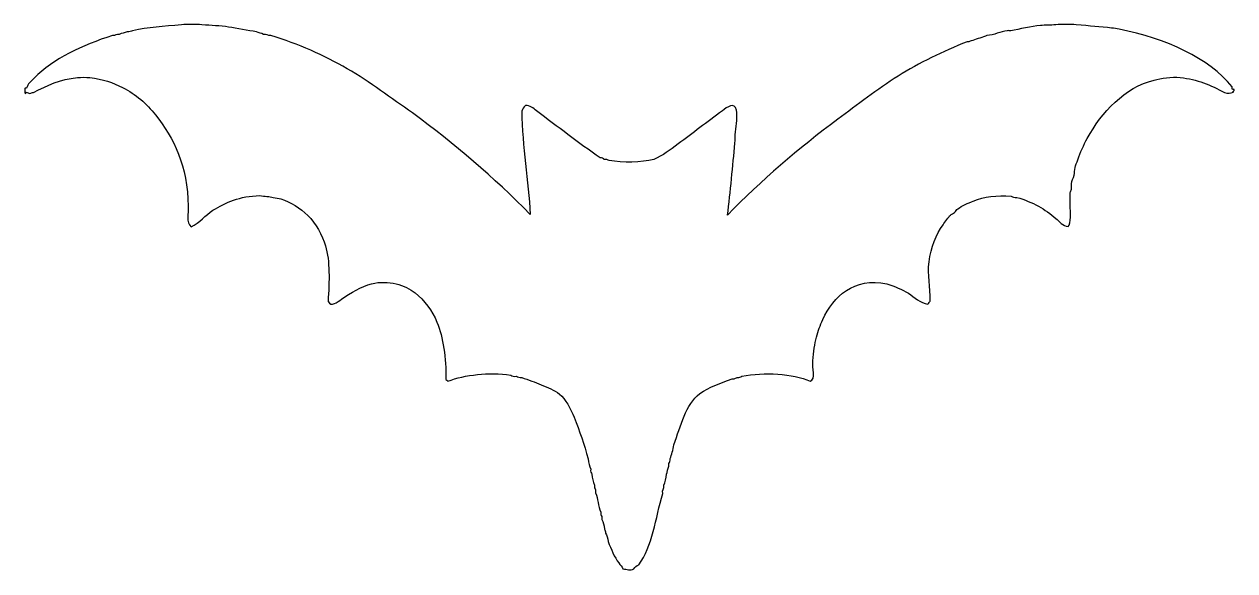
# Model space of a CAD drawing. Header units: centimetres. Extents: x -7.4 to 7.4, y -3.4 to 3.3.
import ezdxf

# ---------------------------------------------------------------- set-up
doc = ezdxf.new("R2010")
doc.units = ezdxf.units.CM
doc.header["$MEASUREMENT"] = 0
doc.layers.add('Layer 1', color=7, linetype='Continuous')

msp = doc.modelspace()

# ---------------------------------------------------------------- linework, layer by layer
at = {"layer": 'Layer 1'}
msp.add_open_spline([(-1.2147, 1.01224), (-1.23648, 1.42843), (-1.30984, 1.83218), (-1.31855, 2.2765), (-1.31855, 2.2765), (-1.30487, 2.30044), (-1.29625, 2.32944), (-1.27339, 2.34423), (-1.27339, 2.34423), (-1.21844, 2.34947), (-1.17573, 2.30986), (-1.13792, 2.28102), (-1.13792, 2.28102), (-0.88209, 2.08578), (-0.62643, 1.89028), (-0.35682, 1.70306), (-0.35682, 1.70306), (-0.33351, 1.70531), (-0.32084, 1.69692), (-0.31166, 1.68499), (-0.31166, 1.68499), (-0.28184, 1.68922), (-0.26536, 1.68012), (-0.24845, 1.67144), (-0.24845, 1.67144), (-0.08221, 1.64247), (0.14705, 1.64556), (0.29789, 1.68499), (0.29789, 1.68499), (0.40894, 1.72957), (0.4958, 1.80061), (0.59589, 1.87462), (0.59589, 1.87462), (0.7789, 2.00995), (0.94361, 2.13664), (1.13773, 2.28099), (1.13773, 2.28099), (1.19425, 2.32301), (1.28404, 2.39344), (1.30929, 2.29001), (1.30929, 2.29001), (1.32707, 2.21722), (1.30551, 2.10866), (1.29574, 2.0236), (1.29574, 2.0236), (1.29026, 1.97576), (1.29542, 1.92428), (1.29122, 1.88364), (1.29122, 1.88364), (1.26315, 1.61329), (1.23571, 1.28391), (1.20092, 1.00319), (1.20092, 1.00319), (1.6111, 1.4274), (2.0669, 1.81869), (2.55096, 2.17715), (2.55096, 2.17715), (2.79065, 2.35463), (3.02904, 2.54169), (3.28693, 2.70542), (3.28693, 2.70542), (3.5485, 2.8715), (3.8312, 3.00149), (4.13127, 3.12534), (4.13127, 3.12534), (4.16707, 3.11817), (4.16884, 3.14497), (4.2035, 3.13889), (4.2035, 3.13889), (4.25263, 3.16802), (4.32621, 3.1727), (4.37506, 3.2021), (4.37506, 3.2021), (4.4628, 3.20734), (4.54101, 3.24793), (4.6234, 3.26078), (4.6234, 3.26078), (4.6384, 3.26313), (4.65428, 3.25803), (4.66856, 3.26078), (4.66856, 3.26078), (4.76754, 3.2798), (4.92251, 3.31097), (5.02977, 3.32399), (5.02977, 3.32399), (5.09092, 3.33142), (5.15447, 3.32701), (5.2194, 3.33301), (5.2194, 3.33301), (5.2937, 3.33992), (5.38863, 3.33984), (5.46774, 3.33301), (5.46774, 3.33301), (5.63361, 3.31867), (5.76082, 3.30766), (5.90121, 3.29237), (5.90121, 3.29237), (5.92992, 3.28925), (5.96421, 3.28411), (5.99151, 3.27882), (5.99151, 3.27882), (6.5705, 3.16682), (7.08945, 2.92507), (7.37769, 2.57445), (7.37769, 2.57445), (7.37769, 2.56543), (7.37769, 2.55638), (7.37769, 2.54736), (7.37769, 2.54736), (7.37565, 2.53479), (7.4023, 2.55091), (7.40026, 2.53834), (7.40026, 2.53834), (7.40852, 2.51918), (7.37362, 2.52032), (7.39124, 2.50672), (7.39124, 2.50672), (7.35441, 2.49045), (7.32586, 2.49622), (7.28287, 2.50222), (7.28287, 2.50222), (7.11137, 2.59898), (6.94836, 2.66319), (6.74103, 2.68735), (6.74103, 2.68735), (6.63234, 2.70002), (6.50698, 2.67687), (6.42046, 2.65576), (6.42046, 2.65576), (6.06155, 2.56816), (5.77898, 2.26225), (5.60321, 1.94236), (5.60321, 1.94236), (5.55942, 1.86269), (5.51669, 1.77303), (5.48579, 1.6805), (5.48579, 1.6805), (5.47484, 1.64767), (5.46208, 1.6143), (5.4542, 1.58567), (5.4542, 1.58567), (5.44565, 1.55474), (5.44841, 1.5218), (5.44065, 1.49087), (5.44065, 1.49087), (5.43181, 1.45571), (5.41374, 1.42306), (5.40906, 1.38702), (5.40906, 1.38702), (5.40551, 1.36006), (5.41208, 1.34035), (5.40906, 1.31929), (5.40906, 1.31929), (5.407, 1.30506), (5.39737, 1.29283), (5.39549, 1.27865), (5.39549, 1.27865), (5.38951, 1.23314), (5.39777, 1.17668), (5.39549, 1.12514), (5.39549, 1.12514), (5.39171, 1.03918), (5.41274, 0.90273), (5.36842, 0.86326), (5.36842, 0.86326), (5.30325, 0.86916), (5.26224, 0.92581), (5.21941, 0.96258), (5.21941, 0.96258), (5.08691, 1.07632), (4.93795, 1.16377), (4.74081, 1.21994), (4.74081, 1.21994), (4.71001, 1.21624), (4.69062, 1.22391), (4.67308, 1.23349), (4.67308, 1.23349), (4.49681, 1.24997), (4.33941, 1.23008), (4.20802, 1.17481), (4.20802, 1.17481), (4.14568, 1.14859), (4.07086, 1.12007), (4.01837, 1.08001), (4.01837, 1.08001), (4.00382, 1.0689), (3.99326, 1.0485), (3.97773, 1.03485), (3.97773, 1.03485), (3.9632, 1.02207), (3.93971, 1.0145), (3.92807, 1.00323), (3.92807, 1.00323), (3.9018, 0.97778), (3.86629, 0.9283), (3.83777, 0.88583), (3.83777, 0.88583), (3.75699, 0.76558), (3.68937, 0.61228), (3.66621, 0.42979), (3.66621, 0.42979), (3.64637, 0.27358), (3.6842, 0.1211), (3.67976, -0.04881), (3.67976, -0.04881), (3.66693, -0.05707), (3.66658, -0.07778), (3.65269, -0.08493), (3.65269, -0.08493), (3.55757, -0.07443), (3.48971, -0.00119), (3.41337, 0.04601), (3.41337, 0.04601), (3.33331, 0.09551), (3.2484, 0.12888), (3.15149, 0.16341), (3.15149, 0.16341), (2.74427, 0.24292), (2.49778, 0.009), (2.36586, -0.27458), (2.36586, -0.27458), (2.3312, -0.34903), (2.31191, -0.40838), (2.28913, -0.49127), (2.28913, -0.49127), (2.26688, -0.57226), (2.25447, -0.67161), (2.24397, -0.78025), (2.24397, -0.78025), (2.23569, -0.86587), (2.28382, -1.00594), (2.21238, -1.02861), (2.21238, -1.02861), (1.9945, -0.93982), (1.65025, -0.91243), (1.37706, -0.9699), (1.37706, -0.9699), (1.35801, -0.9749), (1.34809, -0.98908), (1.31838, -0.98345), (1.31838, -0.98345), (1.30568, -0.98879), (1.29256, -0.99377), (1.28226, -1.00152), (1.28226, -1.00152), (1.27321, -1.00152), (1.26419, -1.00152), (1.25517, -1.00152), (1.25517, -1.00152), (1.10999, -1.05669), (0.97188, -1.09878), (0.86234, -1.18212), (0.86234, -1.18212), (0.68499, -1.31711), (0.63215, -1.57365), (0.54177, -1.80974), (0.54177, -1.80974), (0.53227, -1.87096), (0.51822, -1.92766), (0.49663, -1.9768), (0.49663, -1.9768), (0.49872, -2.00297), (0.49592, -2.02424), (0.48306, -2.03548), (0.48306, -2.03548), (0.48306, -2.04752), (0.48306, -2.05956), (0.48306, -2.0716), (0.48306, -2.0716), (0.46356, -2.0942), (0.47076, -2.14359), (0.45147, -2.16643), (0.45147, -2.16643), (0.44755, -2.21821), (0.43702, -2.26335), (0.41988, -2.30187), (0.41988, -2.30187), (0.42647, -2.34762), (0.39848, -2.35876), (0.40633, -2.40575), (0.40633, -2.40575), (0.31891, -2.70666), (0.27965, -3.05567), (0.11283, -3.27718), (0.11283, -3.27718), (0.08574, -3.2862), (0.06465, -3.30126), (0.05415, -3.32684), (0.05415, -3.32684), (0.01023, -3.3502), (-0.03081, -3.33144), (-0.08132, -3.32684), (-0.08132, -3.32684), (-0.08529, -3.29837), (-0.11257, -3.27861), (-0.13098, -3.25461), (-0.13098, -3.25461), (-0.18437, -3.18513), (-0.22258, -3.08522), (-0.26192, -2.99275), (-0.26192, -2.99275), (-0.26496, -2.95063), (-0.27703, -2.91753), (-0.29354, -2.8889), (-0.29354, -2.8889), (-0.28923, -2.8635), (-0.29965, -2.85289), (-0.30709, -2.83924), (-0.30709, -2.83924), (-0.3104, -2.79288), (-0.32217, -2.75497), (-0.33871, -2.72182), (-0.33871, -2.72182), (-0.33527, -2.6943), (-0.34178, -2.67673), (-0.35226, -2.66311), (-0.35226, -2.66311), (-0.35226, -2.65261), (-0.35226, -2.64205), (-0.35226, -2.63152), (-0.35226, -2.63152), (-0.38211, -2.56204), (-0.38504, -2.4656), (-0.41547, -2.39673), (-0.41547, -2.39673), (-0.41547, -2.38469), (-0.41547, -2.37265), (-0.41547, -2.36061), (-0.41547, -2.36061), (-0.42269, -2.34376), (-0.43367, -2.33066), (-0.42902, -2.3019), (-0.42902, -2.3019), (-0.44413, -2.26137), (-0.4558, -2.21734), (-0.46061, -2.16646), (-0.46061, -2.16646), (-0.46564, -2.14741), (-0.47979, -2.13749), (-0.47416, -2.10775), (-0.47416, -2.10775), (-0.48948, -2.07039), (-0.50178, -2.03002), (-0.50578, -1.98133), (-0.50578, -1.98133), (-0.55319, -1.80364), (-0.60942, -1.64012), (-0.67736, -1.47113), (-0.67736, -1.47113), (-0.7198, -1.36561), (-0.78012, -1.2488), (-0.85796, -1.18668), (-0.85796, -1.18668), (-0.92011, -1.13707), (-1.00327, -1.10802), (-1.0792, -1.07378), (-1.0792, -1.07378), (-1.15445, -1.03986), (-1.23504, -1.01348), (-1.31849, -0.98348), (-1.31849, -0.98348), (-1.34831, -0.98771), (-1.36479, -0.97859), (-1.3817, -0.96993), (-1.3817, -0.96993), (-1.4125, -0.97213), (-1.43816, -0.96919), (-1.45393, -0.95638), (-1.45393, -0.95638), (-1.72357, -0.91346), (-2.01559, -0.95334), (-2.22151, -1.02861), (-2.22151, -1.02861), (-2.22873, -1.02078), (-2.23839, -1.01538), (-2.24858, -1.01054), (-2.24858, -1.01054), (-2.24122, -0.74233), (-2.28012, -0.49783), (-2.35695, -0.30617), (-2.35695, -0.30617), (-2.41087, -0.17163), (-2.51311, -0.03709), (-2.62336, 0.05051), (-2.62336, 0.05051), (-2.74422, 0.14658), (-2.94729, 0.21312), (-3.15615, 0.16341), (-3.15615, 0.16341), (-3.28191, 0.12806), (-3.41137, 0.05353), (-3.52641, -0.02622), (-3.52641, -0.02622), (-3.57422, -0.05937), (-3.65127, -0.12689), (-3.68897, -0.05331), (-3.68897, -0.05331), (-3.67413, 0.19918), (-3.66373, 0.4326), (-3.72056, 0.62849), (-3.72056, 0.62849), (-3.75805, 0.75769), (-3.83923, 0.90133), (-3.93728, 0.99875), (-3.93728, 0.99875), (-4.02719, 1.08805), (-4.15106, 1.16668), (-4.2669, 1.20192), (-4.2669, 1.20192), (-4.29418, 1.2102), (-4.33159, 1.21145), (-4.36173, 1.21999), (-4.36173, 1.21999), (-4.40086, 1.23108), (-4.46772, 1.23256), (-4.52429, 1.24259), (-4.52429, 1.24259), (-4.76908, 1.23605), (-4.94344, 1.15906), (-5.09772, 1.06199), (-5.09772, 1.06199), (-5.19567, 1.00341), (-5.25753, 0.90874), (-5.3641, 0.85879), (-5.3641, 0.85879), (-5.42906, 0.91824), (-5.39889, 1.01987), (-5.40022, 1.11165), (-5.40022, 1.11165), (-5.40726, 1.60198), (-5.57643, 1.94908), (-5.80207, 2.23142), (-5.80207, 2.23142), (-5.90923, 2.36551), (-6.04112, 2.48296), (-6.20392, 2.56554), (-6.20392, 2.56554), (-6.31978, 2.62433), (-6.44665, 2.66979), (-6.60577, 2.68743), (-6.60577, 2.68743), (-6.64387, 2.69166), (-6.71642, 2.69156), (-6.75478, 2.68743), (-6.75478, 2.68743), (-6.97055, 2.66428), (-7.12856, 2.59467), (-7.2921, 2.5023), (-7.2921, 2.5023), (-7.31218, 2.50431), (-7.32501, 2.49907), (-7.33726, 2.49328), (-7.33726, 2.49328), (-7.35562, 2.49447), (-7.3679, 2.50177), (-7.38242, 2.50683), (-7.38242, 2.50683), (-7.39182, 2.51082), (-7.38367, 2.47602), (-7.39148, 2.49322), (-7.39148, 2.49322), (-7.4078, 2.50375), (-7.39894, 2.51791), (-7.4005, 2.54741), (-7.4005, 2.54741), (-7.40513, 2.56257), (-7.38645, 2.55445), (-7.3779, 2.55643), (-7.3779, 2.55643), (-7.36703, 2.60816), (-7.32228, 2.64298), (-7.2876, 2.67832), (-7.2876, 2.67832), (-7.04638, 2.92412), (-6.69919, 3.08221), (-6.32587, 3.20209), (-6.32587, 3.20209), (-6.28801, 3.19582), (-6.28245, 3.22191), (-6.24459, 3.21564), (-6.24459, 3.21564), (-6.22022, 3.23339), (-6.17326, 3.2286), (-6.14976, 3.24726), (-6.14976, 3.24726), (-6.11894, 3.2435), (-6.09907, 3.25075), (-6.08203, 3.26081), (-6.08203, 3.26081), (-5.89145, 3.30002), (-5.70286, 3.31235), (-5.48151, 3.33304), (-5.48151, 3.33304), (-5.40743, 3.33997), (-5.31268, 3.34013), (-5.23317, 3.33304), (-5.23317, 3.33304), (-5.11964, 3.32291), (-5.00716, 3.32132), (-4.90808, 3.30595), (-4.90808, 3.30595), (-4.8023, 3.28955), (-4.66747, 3.26086), (-4.56492, 3.24727), (-4.56492, 3.24727), (-4.54547, 3.22758), (-4.49817, 3.23576), (-4.47914, 3.21565), (-4.47914, 3.21565), (-4.43659, 3.22359), (-4.43043, 3.19512), (-4.38884, 3.2021), (-4.38884, 3.2021), (-4.04695, 3.09928), (-3.74074, 2.95924), (-3.4542, 2.79573), (-3.4542, 2.79573), (-3.31199, 2.71461), (-3.17924, 2.62375), (-3.04783, 2.52935), (-3.04783, 2.52935), (-2.9171, 2.4354), (-2.78211, 2.34793), (-2.655, 2.25392), (-2.655, 2.25392), (-2.14302, 1.87526), (-1.65822, 1.4641), (-1.2147, 1.01224)], degree=3, knots=[0, 0, 0, 0, 0.0075188, 0.0075188, 0.0075188, 0.0075188, 0.01503759, 0.01503759, 0.01503759, 0.01503759, 0.02255639, 0.02255639, 0.02255639, 0.02255639, 0.03007519, 0.03007519, 0.03007519, 0.03007519, 0.03759398, 0.03759398, 0.03759398, 0.03759398, 0.04511278, 0.04511278, 0.04511278, 0.04511278, 0.05263158, 0.05263158, 0.05263158, 0.05263158, 0.06015038, 0.06015038, 0.06015038, 0.06015038, 0.06766917, 0.06766917, 0.06766917, 0.06766917, 0.07518797, 0.07518797, 0.07518797, 0.07518797, 0.08270677, 0.08270677, 0.08270677, 0.08270677, 0.09022556, 0.09022556, 0.09022556, 0.09022556, 0.09774436, 0.09774436, 0.09774436, 0.09774436, 0.10526316, 0.10526316, 0.10526316, 0.10526316, 0.11278195, 0.11278195, 0.11278195, 0.11278195, 0.12030075, 0.12030075, 0.12030075, 0.12030075, 0.12781955, 0.12781955, 0.12781955, 0.12781955, 0.13533835, 0.13533835, 0.13533835, 0.13533835, 0.14285714, 0.14285714, 0.14285714, 0.14285714, 0.15037594, 0.15037594, 0.15037594, 0.15037594, 0.15789474, 0.15789474, 0.15789474, 0.15789474, 0.16541353, 0.16541353, 0.16541353, 0.16541353, 0.17293233, 0.17293233, 0.17293233, 0.17293233, 0.18045113, 0.18045113, 0.18045113, 0.18045113, 0.18796992, 0.18796992, 0.18796992, 0.18796992, 0.19548872, 0.19548872, 0.19548872, 0.19548872, 0.20300752, 0.20300752, 0.20300752, 0.20300752, 0.21052632, 0.21052632, 0.21052632, 0.21052632, 0.21804511, 0.21804511, 0.21804511, 0.21804511, 0.22556391, 0.22556391, 0.22556391, 0.22556391, 0.23308271, 0.23308271, 0.23308271, 0.23308271, 0.2406015, 0.2406015, 0.2406015, 0.2406015, 0.2481203, 0.2481203, 0.2481203, 0.2481203, 0.2556391, 0.2556391, 0.2556391, 0.2556391, 0.26315789, 0.26315789, 0.26315789, 0.26315789, 0.27067669, 0.27067669, 0.27067669, 0.27067669, 0.27819549, 0.27819549, 0.27819549, 0.27819549, 0.28571429, 0.28571429, 0.28571429, 0.28571429, 0.29323308, 0.29323308, 0.29323308, 0.29323308, 0.30075188, 0.30075188, 0.30075188, 0.30075188, 0.30827068, 0.30827068, 0.30827068, 0.30827068, 0.31578947, 0.31578947, 0.31578947, 0.31578947, 0.32330827, 0.32330827, 0.32330827, 0.32330827, 0.33082707, 0.33082707, 0.33082707, 0.33082707, 0.33834586, 0.33834586, 0.33834586, 0.33834586, 0.34586466, 0.34586466, 0.34586466, 0.34586466, 0.35338346, 0.35338346, 0.35338346, 0.35338346, 0.36090226, 0.36090226, 0.36090226, 0.36090226, 0.36842105, 0.36842105, 0.36842105, 0.36842105, 0.37593985, 0.37593985, 0.37593985, 0.37593985, 0.38345865, 0.38345865, 0.38345865, 0.38345865, 0.39097744, 0.39097744, 0.39097744, 0.39097744, 0.39849624, 0.39849624, 0.39849624, 0.39849624, 0.40601504, 0.40601504, 0.40601504, 0.40601504, 0.41353383, 0.41353383, 0.41353383, 0.41353383, 0.42105263, 0.42105263, 0.42105263, 0.42105263, 0.42857143, 0.42857143, 0.42857143, 0.42857143, 0.43609023, 0.43609023, 0.43609023, 0.43609023, 0.44360902, 0.44360902, 0.44360902, 0.44360902, 0.45112782, 0.45112782, 0.45112782, 0.45112782, 0.45864662, 0.45864662, 0.45864662, 0.45864662, 0.46616541, 0.46616541, 0.46616541, 0.46616541, 0.47368421, 0.47368421, 0.47368421, 0.47368421, 0.48120301, 0.48120301, 0.48120301, 0.48120301, 0.4887218, 0.4887218, 0.4887218, 0.4887218, 0.4962406, 0.4962406, 0.4962406, 0.4962406, 0.5037594, 0.5037594, 0.5037594, 0.5037594, 0.5112782, 0.5112782, 0.5112782, 0.5112782, 0.51879699, 0.51879699, 0.51879699, 0.51879699, 0.52631579, 0.52631579, 0.52631579, 0.52631579, 0.53383459, 0.53383459, 0.53383459, 0.53383459, 0.54135338, 0.54135338, 0.54135338, 0.54135338, 0.54887218, 0.54887218, 0.54887218, 0.54887218, 0.55639098, 0.55639098, 0.55639098, 0.55639098, 0.56390977, 0.56390977, 0.56390977, 0.56390977, 0.57142857, 0.57142857, 0.57142857, 0.57142857, 0.57894737, 0.57894737, 0.57894737, 0.57894737, 0.58646617, 0.58646617, 0.58646617, 0.58646617, 0.59398496, 0.59398496, 0.59398496, 0.59398496, 0.60150376, 0.60150376, 0.60150376, 0.60150376, 0.60902256, 0.60902256, 0.60902256, 0.60902256, 0.61654135, 0.61654135, 0.61654135, 0.61654135, 0.62406015, 0.62406015, 0.62406015, 0.62406015, 0.63157895, 0.63157895, 0.63157895, 0.63157895, 0.63909774, 0.63909774, 0.63909774, 0.63909774, 0.64661654, 0.64661654, 0.64661654, 0.64661654, 0.65413534, 0.65413534, 0.65413534, 0.65413534, 0.66165414, 0.66165414, 0.66165414, 0.66165414, 0.66917293, 0.66917293, 0.66917293, 0.66917293, 0.67669173, 0.67669173, 0.67669173, 0.67669173, 0.68421053, 0.68421053, 0.68421053, 0.68421053, 0.69172932, 0.69172932, 0.69172932, 0.69172932, 0.69924812, 0.69924812, 0.69924812, 0.69924812, 0.70676692, 0.70676692, 0.70676692, 0.70676692, 0.71428571, 0.71428571, 0.71428571, 0.71428571, 0.72180451, 0.72180451, 0.72180451, 0.72180451, 0.72932331, 0.72932331, 0.72932331, 0.72932331, 0.73684211, 0.73684211, 0.73684211, 0.73684211, 0.7443609, 0.7443609, 0.7443609, 0.7443609, 0.7518797, 0.7518797, 0.7518797, 0.7518797, 0.7593985, 0.7593985, 0.7593985, 0.7593985, 0.76691729, 0.76691729, 0.76691729, 0.76691729, 0.77443609, 0.77443609, 0.77443609, 0.77443609, 0.78195489, 0.78195489, 0.78195489, 0.78195489, 0.78947368, 0.78947368, 0.78947368, 0.78947368, 0.79699248, 0.79699248, 0.79699248, 0.79699248, 0.80451128, 0.80451128, 0.80451128, 0.80451128, 0.81203008, 0.81203008, 0.81203008, 0.81203008, 0.81954887, 0.81954887, 0.81954887, 0.81954887, 0.82706767, 0.82706767, 0.82706767, 0.82706767, 0.83458647, 0.83458647, 0.83458647, 0.83458647, 0.84210526, 0.84210526, 0.84210526, 0.84210526, 0.84962406, 0.84962406, 0.84962406, 0.84962406, 0.85714286, 0.85714286, 0.85714286, 0.85714286, 0.86466165, 0.86466165, 0.86466165, 0.86466165, 0.87218045, 0.87218045, 0.87218045, 0.87218045, 0.87969925, 0.87969925, 0.87969925, 0.87969925, 0.88721805, 0.88721805, 0.88721805, 0.88721805, 0.89473684, 0.89473684, 0.89473684, 0.89473684, 0.90225564, 0.90225564, 0.90225564, 0.90225564, 0.90977444, 0.90977444, 0.90977444, 0.90977444, 0.91729323, 0.91729323, 0.91729323, 0.91729323, 0.92481203, 0.92481203, 0.92481203, 0.92481203, 0.93233083, 0.93233083, 0.93233083, 0.93233083, 0.93984962, 0.93984962, 0.93984962, 0.93984962, 0.94736842, 0.94736842, 0.94736842, 0.94736842, 0.95488722, 0.95488722, 0.95488722, 0.95488722, 0.96240602, 0.96240602, 0.96240602, 0.96240602, 0.96992481, 0.96992481, 0.96992481, 0.96992481, 0.97744361, 0.97744361, 0.97744361, 0.97744361, 0.98496241, 0.98496241, 0.98496241, 0.98496241, 1, 1, 1, 1], dxfattribs=at)

doc.saveas('drawing.dxf')
